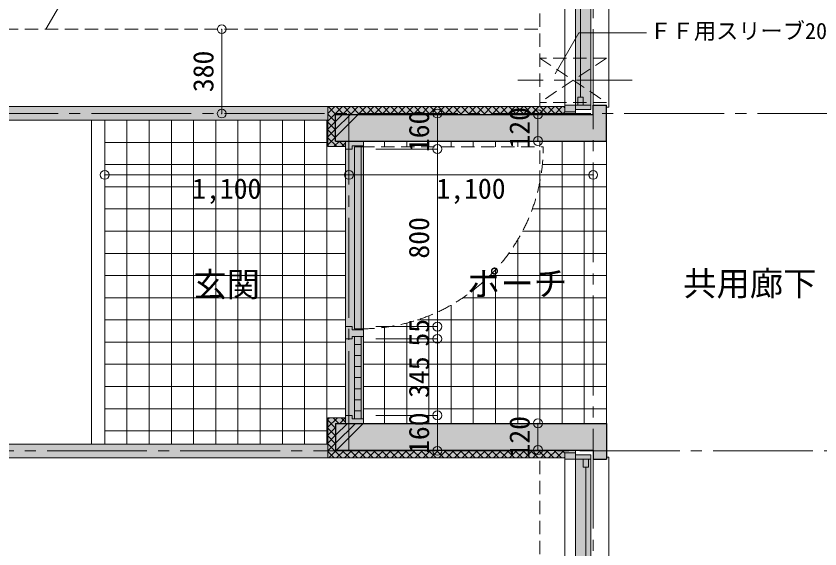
# Model space of a CAD drawing. Units: millimetres at full size, sheet at 1:50. Extents: x -9674 to 9699, y -6794 to 6791.
# Drawn here: x 4148 to 7769, y -546 to 1855 of the extents above; entities that cross this region are included whole.
import ezdxf
from ezdxf.enums import TextEntityAlignment as Align

# ---------------------------------------------------------------- set-up
doc = ezdxf.new("R2010")
doc.units = ezdxf.units.MM
doc.header["$LTSCALE"] = 50
doc.header["$PDMODE"] = 32
doc.header["$PDSIZE"] = 40
for name, pattern in [('CHAIN1', [8, 5, -1, 1, -1]), ('CHAIN2', [12, 9, -1, 1, -1]), ('DASHED1', [1.8, 1.2, -0.6])]:
    doc.linetypes.add(name, pattern=pattern)
for name, color, linetype, lineweight in [('1-0_芯', 7, 'CHAIN2', 9), ('1-1_躯体', 2, 'Continuous', 25), ('1-2_間仕切', 3, 'Continuous', 18), ('1-3_建具', 3, 'Continuous', 18), ('1-5_設備', 7, 'Continuous', 9), ('1-6_ﾊﾞﾙｺﾆｰ・階段', 7, 'Continuous', 9), ('1-7_その他', 7, 'DASHED1', 9), ('1-8_ハッチ', 4, 'Continuous', 9), ('1-A_文字', 7, 'Continuous', 9), ('1-B_寸法', 7, 'Continuous', 9), ('1-C_梁', 7, 'DASHED1', 9), ('4-F', 4, 'Continuous', 9)]:
    doc.layers.add(name, color=color, linetype=linetype, lineweight=lineweight)
for name, color, linetype in [('4-0', 1, 'Continuous'), ('4-1', 2, 'Continuous'), ('4-2', 4, 'Continuous')]:
    doc.layers.add(name, color=color, linetype=linetype)
doc.styles.add('ＭＳ ゴシック', font='')
doc.styles.get('ＭＳ ゴシック').set_extended_font_data('MS Gothic')

msp = doc.modelspace()

# ---------------------------------------------------------------- linework, layer by layer
at = {"layer": '1-0_芯'}
for p, q in [((6747.5, -3454.44), (6747.5, 4765.56)), ((2687.5, 1415.56), (8517.5, 1415.56)), ((5647.5, -104.44), (5647.5, 1415.56)), ((3087.5, -104.44), (8517.5, -104.44))]:
    msp.add_line(p, q, dxfattribs=at)
at = {"layer": '1-1_躯体'}
for p, q in [((6747.5, 1411.56), (6747.5, 1453.56)), ((6747.5, 1453.56), (6807.5, 1453.56)), ((6807.5, 1291.56), (6807.5, 1453.56)), ((5587.5, 1411.56), (6747.5, 1411.56)), ((5587.5, 1291.56), (5587.5, 1411.56)), ((5587.5, 1291.56), (6807.5, 1291.56)), ((5587.5, 19.56), (6807.5, 19.56)), ((5587.5, 19.56), (5587.5, -100.44)), ((6807.5, 19.56), (6807.5, -142.44)), ((5587.5, -100.44), (6747.5, -100.44))]:
    msp.add_line(p, q, dxfattribs=at)
msp.add_lwpolyline([(6747.5, -100.44), (6747.5, -142.44), (6807.5, -142.44)], dxfattribs=at)
at = {"layer": '1-2_間仕切'}
for p, q in [((5552.5, 1446.56), (3567.5, 1446.56)), ((5552.5, 1385.56), (3567.5, 1385.56)), ((5552.5, -74.44), (3967.5, -74.44)), ((5552.5, -135.44), (3967.5, -135.44))]:
    msp.add_line(p, q, dxfattribs=at)
at = {"layer": '1-3_建具', "color": 7, "lineweight": 9}
for p, q in [((6620.5, 2863.56), (6620.5, 1453.56)), ((6817.5, 2873.56), (6817.5, 1443.56)), ((6667.5, 1468.56), (6667.5, 2848.56)), ((6737.5, 1468.56), (6737.5, 2848.56)), ((6667.5, 1468.56), (6667.5, 1453.56)), ((6667.5, 1453.56), (6737.5, 1453.56)), ((6737.5, 1433.56), (6737.5, 1468.56)), ((6737.5, 1433.56), (6667.5, 1433.56)), ((6807.5, 1443.56), (6817.5, 1443.56)), ((5712.5, 1270.56), (5712.5, 440.56)), ((5632.5, 455.56), (5632.5, 1255.56)), ((5632.5, 400.56), (5632.5, 55.56)), ((5672.5, 410.56), (5672.5, 40.56)), ((5702.5, 410.56), (5702.5, 40.56)), ((5712.5, 40.56), (5712.5, 410.56)), ((5672.5, 375.56), (5702.5, 375.56)), ((5672.5, 325.56), (5702.5, 325.56)), ((5672.5, 275.56), (5702.5, 275.56)), ((5672.5, 225.56), (5702.5, 225.56)), ((5672.5, 175.56), (5702.5, 175.56)), ((5672.5, 125.56), (5702.5, 125.56)), ((5672.5, 75.56), (5702.5, 75.56)), ((6620.5, -142.44), (6620.5, -1552.44)), ((6737.5, -122.44), (6667.5, -122.44)), ((6667.5, -142.44), (6737.5, -142.44)), ((6667.5, -157.44), (6667.5, -142.44)), ((6737.5, -122.44), (6737.5, -157.44)), ((6807.5, -132.44), (6817.5, -132.44)), ((6817.5, -132.44), (6817.5, -1552.44)), ((6667.5, -1537.44), (6667.5, -157.44)), ((6737.5, -1537.44), (6737.5, -157.44))]:
    msp.add_line(p, q, dxfattribs=at)
at = {"layer": '1-3_建具'}
for p, q in [((6690.5, 2141.06), (6690.5, 1488.56)), ((6678.5, 1488.56), (6702.5, 1488.56)), ((6678.5, 1488.56), (6678.5, 1453.56)), ((6702.5, 1488.56), (6702.5, 1453.56)), ((6620.5, 1423.56), (6620.5, 1453.56)), ((6620.5, 1453.56), (6667.5, 1453.56)), ((6667.5, 1423.56), (6667.5, 1453.56)), ((6620.5, 1423.56), (6621.53, 1423.56)), ((6620.5, 1423.56), (6667.5, 1423.56)), ((5632.5, 1291.56), (5632.5, 1255.56)), ((5632.5, 1291.56), (5632.5, 1270.56)), ((5712.5, 1270.56), (5712.5, 1291.56)), ((5662.5, 1255.56), (5632.5, 1255.56)), ((5672.5, 1265.56), (5672.5, 445.56)), ((5702.5, 1265.56), (5672.5, 1265.56)), ((5702.5, 1265.56), (5702.5, 445.56)), ((5662.5, 455.56), (5632.5, 455.56)), ((5632.5, 400.56), (5632.5, 455.56)), ((5662.5, 455.56), (5662.5, 440.56)), ((5702.5, 445.56), (5672.5, 445.56)), ((5662.5, 55.56), (5632.5, 55.56)), ((5632.5, 19.56), (5632.5, 55.56)), ((5632.5, 19.56), (5632.5, 40.56)), ((5712.5, 40.56), (5712.5, 19.56)), ((6620.5, -112.44), (6621.53, -112.44)), ((6620.5, -112.44), (6620.5, -142.44)), ((6620.5, -112.44), (6667.5, -112.44)), ((6620.5, -142.44), (6667.5, -142.44)), ((6667.5, -112.44), (6667.5, -142.44)), ((6702.5, -177.44), (6702.5, -142.44)), ((6726.5, -177.44), (6726.5, -142.44)), ((6726.5, -177.44), (6702.5, -177.44)), ((6714.5, -829.94), (6714.5, -177.44))]:
    msp.add_line(p, q, dxfattribs=at)
at = {"layer": '1-3_建具', "color": 7, "linetype": 'DASHED1', "lineweight": 9}
msp.add_line((5702.5, 1265.56), (6522.5, 1265.56), dxfattribs=at)
at = {"layer": '1-3_建具'}
for points in [[(5662.5, 1255.56), (5662.5, 1270.56), (5712.5, 1270.56)], [(5662.5, 440.56), (5712.5, 440.56), (5712.5, 410.56)], [(5632.5, 400.56), (5662.5, 400.56), (5662.5, 410.56), (5712.5, 410.56)], [(5662.5, 55.56), (5662.5, 40.56), (5712.5, 40.56)]]:
    msp.add_lwpolyline(points, dxfattribs=at)
at = {"layer": '1-3_建具', "color": 7, "linetype": 'DASHED1', "lineweight": 9}
msp.add_arc((5702.5, 1265.56), 820, 270, 0, dxfattribs=at)
at = {"layer": '1-5_設備'}
for p, q in [((4487.5, -74.44), (4487.5, 1385.56)), ((4547.5, -74.44), (4547.5, 1385.56))]:
    msp.add_line(p, q, dxfattribs=at)
at = {"layer": '1-6_ﾊﾞﾙｺﾆｰ・階段', "color": 4}
for p, q in [((4647.5, -74.44), (4647.5, 1385.56)), ((4747.5, -74.44), (4747.5, 1385.56)), ((4847.5, -74.44), (4847.5, 1385.56)), ((4947.5, -74.44), (4947.5, 1385.56)), ((5047.5, -74.44), (5047.5, 1385.56)), ((5147.5, -74.44), (5147.5, 1385.56)), ((5247.5, -74.44), (5247.5, 1385.56)), ((5347.5, -74.44), (5347.5, 1385.56)), ((5447.5, -74.44), (5447.5, 1385.56)), ((5547.5, -74.44), (5547.5, 1385.56)), ((5552.5, 1285.56), (4547.5, 1285.56)), ((5807.5, 1265.56), (5807.5, 1291.56)), ((5907.5, 1265.56), (5907.5, 1291.56)), ((6007.5, 1265.56), (6007.5, 1291.56)), ((6107.5, 1265.56), (6107.5, 1291.56)), ((6207.5, 1265.56), (6207.5, 1291.56)), ((6307.5, 1265.56), (6307.5, 1291.56)), ((6407.5, 1265.56), (6407.5, 1291.56)), ((6507.5, 1265.56), (6507.5, 1291.56)), ((6607.5, 19.56), (6607.5, 1291.56)), ((6707.5, 19.56), (6707.5, 1291.56)), ((6807.5, 19.56), (6807.5, 1291.56)), ((5632.5, 1185.56), (4547.5, 1185.56)), ((6518.59, 1185.56), (6807.5, 1185.56)), ((6507.5, 19.56), (6507.5, 1109.44)), ((5632.5, 1085.56), (4547.5, 1085.56)), ((6502.5, 1085.56), (6807.5, 1085.56)), ((5632.5, 985.56), (4547.5, 985.56)), ((6473.21, 985.56), (6807.5, 985.56)), ((5632.5, 885.56), (4547.5, 885.56)), ((6429.14, 885.56), (6807.5, 885.56)), ((6407.5, 19.56), (6407.5, 846.79)), ((5632.5, 785.56), (4547.5, 785.56)), ((6367.33, 785.56), (6807.5, 785.56)), ((6307.5, 19.56), (6307.5, 712.05)), ((5632.5, 685.56), (4547.5, 685.56)), ((6282.15, 685.56), (6807.5, 685.56)), ((6207.5, 19.56), (6207.5, 619.52)), ((5632.5, 585.56), (4547.5, 585.56)), ((6160.76, 585.56), (6807.5, 585.56)), ((6107.5, 19.56), (6107.5, 552.56)), ((5632.5, 485.56), (4547.5, 485.56)), ((5907.5, 19.56), (5907.5, 471.6)), ((5955.48, 485.56), (6807.5, 485.56)), ((6007.5, 19.56), (6007.5, 504.4)), ((5807.5, 19.56), (5807.5, 452.31)), ((5632.5, 385.56), (4547.5, 385.56)), ((5712.5, 385.56), (6807.5, 385.56)), ((5632.5, 285.56), (4547.5, 285.56)), ((5712.5, 285.56), (6807.5, 285.56)), ((5632.5, 185.56), (4547.5, 185.56)), ((5712.5, 185.56), (6807.5, 185.56)), ((5632.5, 85.56), (4547.5, 85.56)), ((5712.5, 85.56), (6807.5, 85.56)), ((5552.5, -14.44), (4547.5, -14.44))]:
    msp.add_line(p, q, dxfattribs=at)
at = {"layer": '1-7_その他'}
for p in [(6807.5, 1665.56), (6807.5, 1465.56)]:
    msp.add_line(p, (6507.5, 1465.56), dxfattribs=at)
at = {"layer": '1-7_その他', "linetype": 'CHAIN1'}
msp.add_line((6922.5, 1565.56), (6407.5, 1565.56), dxfattribs=at)
at = {"layer": '1-7_その他'}
msp.add_lwpolyline([(6807.5, 1665.56), (6507.5, 1665.56), (6807.5, 1465.56)], dxfattribs=at)
at = {"layer": '1-8_ハッチ'}
for p, q in [((5552.5, 1446.56), (6620.5, 1446.56)), ((5552.5, 1266.56), (5552.5, 1446.56)), ((5552.5, 1380.57), (5618.49, 1446.56)), ((5552.5, 1415.93), (5583.14, 1446.56)), ((5552.5, 1412.5), (5587.5, 1377.5)), ((5553.79, 1446.56), (5588.79, 1411.56)), ((5589.15, 1446.56), (5624.15, 1411.56)), ((5618.85, 1411.56), (5653.85, 1446.56)), ((5624.5, 1446.56), (5659.5, 1411.56)), ((5654.2, 1411.56), (5689.2, 1446.56)), ((5659.86, 1446.56), (5694.86, 1411.56)), ((5689.56, 1411.56), (5724.56, 1446.56)), ((5695.22, 1446.56), (5730.22, 1411.56)), ((5724.91, 1411.56), (5759.91, 1446.56)), ((5730.57, 1446.56), (5765.57, 1411.56)), ((5760.27, 1411.56), (5795.27, 1446.56)), ((5765.93, 1446.56), (5800.93, 1411.56)), ((5795.63, 1411.56), (5830.63, 1446.56)), ((5801.28, 1446.56), (5836.28, 1411.56)), ((5830.98, 1411.56), (5865.98, 1446.56)), ((5836.64, 1446.56), (5871.64, 1411.56)), ((5866.34, 1411.56), (5901.34, 1446.56)), ((5871.99, 1446.56), (5906.99, 1411.56)), ((5901.69, 1411.56), (5936.69, 1446.56)), ((5907.35, 1446.56), (5942.35, 1411.56)), ((5937.05, 1411.56), (5972.05, 1446.56)), ((5942.7, 1446.56), (5977.7, 1411.56)), ((5972.4, 1411.56), (6007.4, 1446.56)), ((5978.06, 1446.56), (6013.06, 1411.56)), ((6007.76, 1411.56), (6042.76, 1446.56)), ((6013.41, 1446.56), (6048.41, 1411.56)), ((6043.11, 1411.56), (6078.11, 1446.56)), ((6048.77, 1446.56), (6083.77, 1411.56)), ((6078.47, 1411.56), (6113.47, 1446.56)), ((6084.12, 1446.56), (6119.12, 1411.56)), ((6113.82, 1411.56), (6148.82, 1446.56)), ((6119.48, 1446.56), (6154.48, 1411.56)), ((6149.18, 1411.56), (6184.18, 1446.56)), ((6154.83, 1446.56), (6189.83, 1411.56)), ((6184.53, 1411.56), (6219.53, 1446.56)), ((6190.19, 1446.56), (6225.19, 1411.56)), ((6219.89, 1411.56), (6254.89, 1446.56)), ((6225.55, 1446.56), (6260.55, 1411.56)), ((6255.24, 1411.56), (6290.24, 1446.56)), ((6260.9, 1446.56), (6295.9, 1411.56)), ((6290.6, 1411.56), (6325.6, 1446.56)), ((6296.26, 1446.56), (6331.26, 1411.56)), ((6325.96, 1411.56), (6360.96, 1446.56)), ((6331.61, 1446.56), (6366.61, 1411.56)), ((6361.31, 1411.56), (6396.31, 1446.56)), ((6366.97, 1446.56), (6401.97, 1411.56)), ((6396.67, 1411.56), (6431.67, 1446.56)), ((6402.32, 1446.56), (6437.32, 1411.56)), ((6432.02, 1411.56), (6467.02, 1446.56)), ((6437.68, 1446.56), (6472.68, 1411.56)), ((6467.38, 1411.56), (6502.38, 1446.56)), ((6473.03, 1446.56), (6508.03, 1411.56)), ((6502.73, 1411.56), (6537.73, 1446.56)), ((6508.39, 1446.56), (6543.39, 1411.56)), ((6538.09, 1411.56), (6573.09, 1446.56)), ((6543.74, 1446.56), (6578.74, 1411.56)), ((6573.44, 1411.56), (6608.44, 1446.56)), ((6579.1, 1446.56), (6614.1, 1411.56)), ((6608.8, 1411.56), (6620.5, 1423.27)), ((6614.45, 1446.56), (6620.5, 1440.52)), ((5552.5, 1345.21), (5587.5, 1380.21)), ((5552.5, 1377.15), (5587.5, 1342.15)), ((5587.5, 1309.5), (5689.56, 1411.56)), ((5587.5, 1344.86), (5654.2, 1411.56)), ((5587.5, 1380.21), (5618.85, 1411.56)), ((5552.5, 1309.86), (5587.5, 1344.86)), ((5552.5, 1341.79), (5587.5, 1306.79)), ((5552.5, 1274.5), (5587.5, 1309.5)), ((5552.5, 1306.44), (5592.37, 1266.56)), ((5552.5, 1271.08), (5557.02, 1266.56)), ((5579.91, 1266.56), (5604.91, 1291.56)), ((5602.73, 1291.56), (5627.73, 1266.56)), ((5615.27, 1266.56), (5632.5, 1283.79)), ((5552.5, 1266.56), (5632.5, 1266.56)), ((5552.5, 44.56), (5632.5, 44.56)), ((5552.5, 1.71), (5595.35, 44.56)), ((5552.5, 37.07), (5560, 44.56)), ((5576.94, 44.56), (5601.94, 19.56)), ((5605.71, 19.56), (5630.71, 44.56)), ((5612.29, 44.56), (5632.5, 24.35)), ((5552.5, 33.64), (5587.5, -1.36)), ((5552.5, -33.64), (5587.5, 1.36)), ((5587.5, -69.35), (5676.42, 19.56)), ((5587.5, -34), (5641.06, 19.56)), ((5591.77, -100.44), (5711.77, 19.56)), ((5552.5, -1.71), (5587.5, -36.71)), ((5552.5, -69), (5587.5, -34)), ((5552.5, -37.07), (5587.5, -72.07)), ((5552.5, -104.35), (5587.5, -69.35)), ((5552.5, -72.42), (5615.51, -135.44)), ((5552.5, -107.78), (5580.16, -135.44)), ((5556.77, -135.44), (5591.77, -100.44)), ((5592.13, -135.44), (5627.13, -100.44)), ((5615.87, -100.44), (5650.87, -135.44)), ((5627.48, -135.44), (5662.48, -100.44)), ((5651.23, -100.44), (5686.23, -135.44)), ((5662.84, -135.44), (5697.84, -100.44)), ((5686.58, -100.44), (5721.58, -135.44)), ((5698.19, -135.44), (5733.19, -100.44)), ((5721.94, -100.44), (5756.94, -135.44)), ((5733.55, -135.44), (5768.55, -100.44)), ((5757.29, -100.44), (5792.29, -135.44)), ((5768.9, -135.44), (5803.9, -100.44)), ((5792.65, -100.44), (5827.65, -135.44)), ((5804.26, -135.44), (5839.26, -100.44)), ((5828, -100.44), (5863, -135.44)), ((5839.62, -135.44), (5874.62, -100.44)), ((5863.36, -100.44), (5898.36, -135.44)), ((5874.97, -135.44), (5909.97, -100.44)), ((5898.71, -100.44), (5933.71, -135.44)), ((5910.33, -135.44), (5945.33, -100.44)), ((5934.07, -100.44), (5969.07, -135.44)), ((5945.68, -135.44), (5980.68, -100.44)), ((5969.42, -100.44), (6004.42, -135.44)), ((5981.04, -135.44), (6016.04, -100.44)), ((6004.78, -100.44), (6039.78, -135.44)), ((6016.39, -135.44), (6051.39, -100.44)), ((6040.13, -100.44), (6075.13, -135.44)), ((6051.75, -135.44), (6086.75, -100.44)), ((6075.49, -100.44), (6110.49, -135.44)), ((6087.1, -135.44), (6122.1, -100.44)), ((6110.84, -100.44), (6145.84, -135.44)), ((6122.46, -135.44), (6157.46, -100.44)), ((6146.2, -100.44), (6181.2, -135.44)), ((6157.81, -135.44), (6192.81, -100.44)), ((6181.56, -100.44), (6216.56, -135.44)), ((6193.17, -135.44), (6228.17, -100.44)), ((6216.91, -100.44), (6251.91, -135.44)), ((6228.52, -135.44), (6263.52, -100.44)), ((6252.27, -100.44), (6287.27, -135.44)), ((6263.88, -135.44), (6298.88, -100.44)), ((6287.62, -100.44), (6322.62, -135.44)), ((6299.23, -135.44), (6334.23, -100.44)), ((6322.98, -100.44), (6357.98, -135.44)), ((6334.59, -135.44), (6369.59, -100.44)), ((6358.33, -100.44), (6393.33, -135.44)), ((6369.95, -135.44), (6404.95, -100.44)), ((6393.69, -100.44), (6428.69, -135.44)), ((6405.3, -135.44), (6440.3, -100.44)), ((6429.04, -100.44), (6464.04, -135.44)), ((6440.66, -135.44), (6475.66, -100.44)), ((6464.4, -100.44), (6499.4, -135.44)), ((6476.01, -135.44), (6511.01, -100.44)), ((6499.75, -100.44), (6534.75, -135.44)), ((6511.37, -135.44), (6546.37, -100.44)), ((6535.11, -100.44), (6570.11, -135.44)), ((6546.72, -135.44), (6581.72, -100.44)), ((6570.46, -100.44), (6605.46, -135.44)), ((6582.08, -135.44), (6617.08, -100.44)), ((6605.82, -100.44), (6620.5, -115.12)), ((6617.43, -135.44), (6620.5, -132.37))]:
    msp.add_line(p, q, dxfattribs=at)
msp.add_lwpolyline([(5552.5, 44.56), (5552.5, -135.44), (6620.5, -135.44)], dxfattribs=at)
at = {"layer": '1-A_文字'}
for p, q in [((6575.94, 1595.04), (6682.24, 1779.16)), ((6682.24, 1779.16), (6987.16, 1779.16))]:
    msp.add_line(p, q, dxfattribs=at)
msp.add_lwpolyline([(4282.61, 1795.56), (4385.57, 1973.88), (4616.37, 1973.88)], dxfattribs=at)
at = {"layer": '1-B_寸法'}
for p, q in [((5074.64, 1415.56), (5074.64, 1795.56)), ((6045.96, 1255.56), (6045.96, 1415.56)), ((6498.83, 1411.56), (6498.83, 1291.56)), ((5769.11, 1255.56), (6045.96, 1255.56)), ((6045.96, 1255.56), (6045.96, 455.56)), ((4547.5, 1139.13), (5647.5, 1139.13)), ((5647.5, 1139.13), (6747.5, 1139.13)), ((5769.11, 455.56), (6045.96, 455.56)), ((6045.96, 455.56), (6045.96, 400.56)), ((5769.11, 400.56), (6045.96, 400.56)), ((6045.96, 400.56), (6045.96, 55.56)), ((5769.11, 55.56), (6045.96, 55.56)), ((6045.96, 55.56), (6045.96, -104.44)), ((6498.83, 19.56), (6498.83, -100.44))]:
    msp.add_line(p, q, dxfattribs=at)
at = {"layer": '1-B_寸法', "color": 3}
for p in [(5074.64, 1795.56), (5074.64, 1415.56), (6045.96, 1415.56), (6498.83, 1411.56), (6498.83, 1291.56), (6045.96, 1255.56), (4547.5, 1139.13), (5647.5, 1139.13), (6747.5, 1139.13), (6045.96, 455.56), (6045.96, 400.56), (6045.96, 55.56), (6498.83, 19.56), (6045.96, -104.44), (6498.83, -100.44)]:
    msp.add_point(p, dxfattribs=at)
at = {"layer": '1-C_梁'}
for p, q in [((6507.5, 1446.56), (6507.5, 2870.56)), ((2747.5, 1795.56), (6507.5, 1795.56)), ((6507.5, 19.56), (6507.5, 1291.56)), ((6507.5, -1559.44), (6507.5, -135.44))]:
    msp.add_line(p, q, dxfattribs=at)
at = {"layer": '4-0'}
for points in [[(6807.5, 1291.56), (6807.5, 1453.56), (6747.5, 1453.56)], [(6807.5, 1291.56), (6747.5, 1453.56), (6747.5, 1411.56)], [(5587.5, 1411.56), (5587.5, 1291.56), (6807.5, 1291.56)], [(6807.5, 1291.56), (6747.5, 1411.56), (5587.5, 1411.56)], [(6807.5, 19.56), (5587.5, 19.56), (5587.5, -100.44)], [(6807.5, 19.56), (5587.5, -100.44), (6747.5, -100.44)], [(6807.5, 19.56), (6747.5, -100.44), (6747.5, -142.44)], [(6807.5, 19.56), (6747.5, -142.44), (6807.5, -142.44)]]:
    msp.add_solid(points, dxfattribs=at)
at = {"layer": '4-1'}
for points in [[(6667.5, 1433.56), (6737.5, 1433.56), (6667.5, 2883.56), (6737.5, 2883.56)], [(5632.5, 1291.56), (5712.5, 1291.56), (5632.5, 19.56), (5712.5, 19.56)], [(6667.5, -1572.44), (6737.5, -1572.44), (6667.5, -122.44), (6737.5, -122.44)]]:
    msp.add_solid(points, dxfattribs=at)
at = {"layer": '4-2'}
for points in [[(5552.5, 1446.56), (5552.5, 1385.56), (3567.5, 1446.56), (3567.5, 1385.56)], [(3967.5, -135.44), (3967.5, -74.44), (5552.5, -135.44), (5552.5, -74.44)]]:
    msp.add_solid(points, dxfattribs=at)
at = {"layer": '4-F', "color": 7}
for p, q in [((6667.5, 1423.56), (6667.5, 1411.56)), ((6667.5, -112.44), (6667.5, -100.44))]:
    msp.add_line(p, q, dxfattribs=at)
at = {"layer": '4-F'}
for points in [[(6667.5, 1411.56), (6620.5, 1446.56), (6620.5, 1453.56)], [(6620.5, 1453.56), (6667.5, 1453.56), (6667.5, 1411.56)], [(5552.5, 1266.56), (5552.5, 1446.56), (5587.5, 1291.56)], [(5552.5, 1446.56), (5587.5, 1411.56), (5587.5, 1291.56)], [(6667.5, 1411.56), (5552.5, 1446.56), (6620.5, 1446.56)], [(6667.5, 1411.56), (5587.5, 1411.56), (5552.5, 1446.56)], [(5552.5, 1266.56), (5587.5, 1291.56), (5632.5, 1291.56)], [(5632.5, 1291.56), (5632.5, 1266.56), (5552.5, 1266.56)], [(5552.5, 44.56), (5587.5, 19.56), (5552.5, -135.44), (5587.5, -100.44)], [(5632.5, 44.56), (5632.5, 19.56), (5552.5, 44.56), (5587.5, 19.56)], [(6667.5, -100.44), (6620.5, -135.44), (5552.5, -135.44)], [(5552.5, -135.44), (5587.5, -100.44), (6667.5, -100.44)], [(6667.5, -100.44), (6620.5, -142.44), (6620.5, -135.44)], [(6667.5, -100.44), (6667.5, -142.44), (6620.5, -142.44)]]:
    msp.add_solid(points, dxfattribs=at)

# ---------------------------------------------------------------- texts
at = {"layer": '1-A_文字', "style": 'ＭＳ ゴシック'}
for s, height, p in [('ＦＦ用スリーブ200φ', 73.31, (7001.26, 1729.22)), ('玄関', 110, (4946.79, 557.62)), ('ポーチ', 110, (6180.08, 561.86)), ('共用廊下', 110, (7153.03, 561.47))]:
    msp.add_text(s, height=height, dxfattribs=at).set_placement(p, align=Align.BOTTOM_LEFT)
at = {"layer": '1-B_寸法', "style": 'ＭＳ ゴシック'}
for s, p in [('380', (5064.64, 1511.81)), ('160', (6035.96, 1241.81)), ('120', (6488.83, 1257.81)), ('800', (6035.96, 761.81)), ('55', (6035.96, 365.56)), ('345', (6035.96, 134.31)), ('160', (6035.96, -118.19)), ('120', (6488.83, -134.19))]:
    msp.add_text(s, height=91.64, rotation=90, dxfattribs=at).set_placement(p, align=Align.BOTTOM_LEFT)
for p in [(4941.25, 1004.13), (6041.25, 1004.13)]:
    msp.add_text('1,100', height=91.64, dxfattribs=at).set_placement(p, align=Align.BOTTOM_LEFT)

doc.saveas('drawing.dxf')
